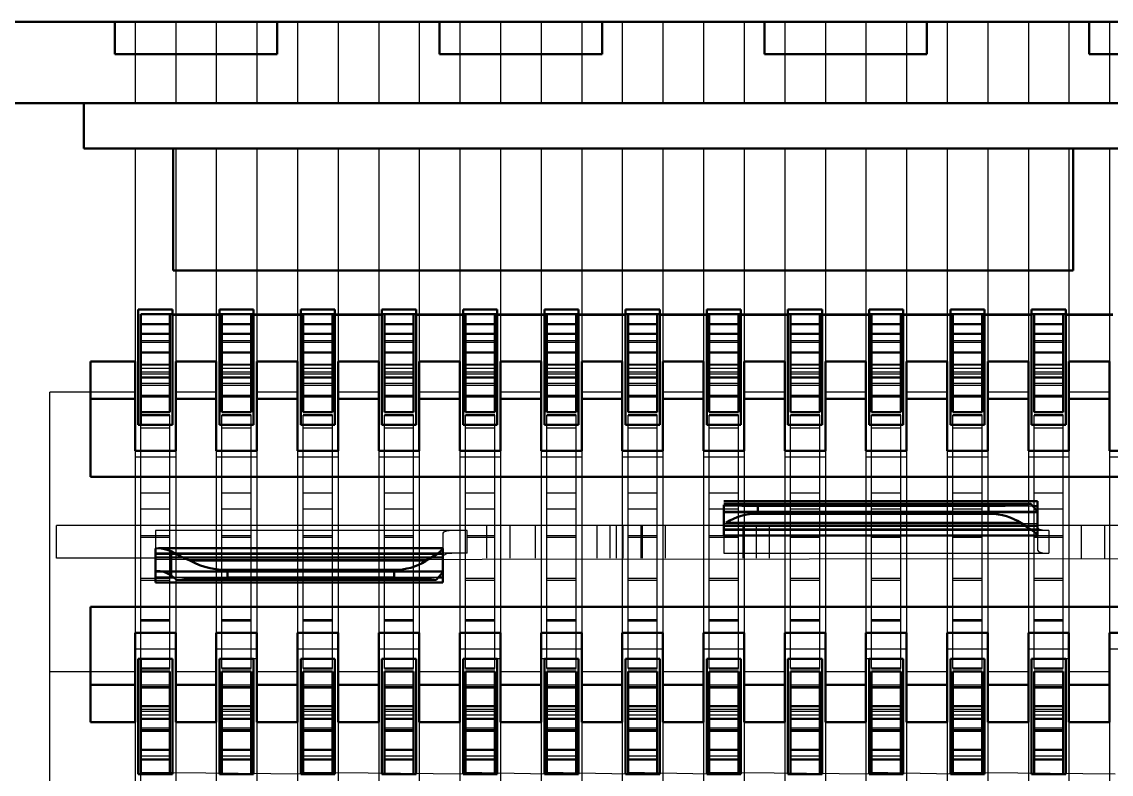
# Model space of a CAD drawing. Header units: inches. Extents: x -1.5 to 1.5, y -0.23 to 0.16.
# Drawn here: x 0.4864 to 0.8217, y -0.0715 to 0.16 of the extents above; entities that cross this region are included whole.
import ezdxf

# ---------------------------------------------------------------- set-up
doc = ezdxf.new("R2010")
doc.units = ezdxf.units.IN
doc.header["$MEASUREMENT"] = 0
doc.linetypes.add('Dashed', pattern=[2, 1, -1])
doc.layers.add('AM_4', color=7, linetype='Continuous', lineweight=50)
doc.layers.add('AM_9', color=6, linetype='Dashed', lineweight=25)

msp = doc.modelspace()

# ---------------------------------------------------------------- linework, layer by layer
at = {"layer": 'AM_4'}
for p, q in [((1.505, 0.16), (-1.505, 0.16)), ((0.515, 0.16), (0.515, 0.15)), ((0.565, 0.15), (0.565, 0.16)), ((0.615, 0.16), (0.615, 0.15)), ((0.665, 0.15), (0.665, 0.16)), ((0.715, 0.16), (0.715, 0.15)), ((0.765, 0.15), (0.765, 0.16)), ((0.815, 0.16), (0.815, 0.15)), ((0.515, 0.15), (0.565, 0.15)), ((0.615, 0.15), (0.665, 0.15)), ((0.715, 0.15), (0.765, 0.15)), ((0.815, 0.15), (0.865, 0.15)), ((1.235, 0.135), (-1.235, 0.135)), ((0.5055, 0.135), (0.5055, 0.121)), ((0.5055, 0.121), (1.1745, 0.121)), ((0.533, 0.121), (0.533, 0.0835)), ((0.81, 0.0835), (0.81, 0.121)), ((0.533, 0.0835), (0.81, 0.0835)), ((0.52225, 0.0715), (0.52225, 0.036)), ((0.53275, 0.0715), (0.52225, 0.0715)), ((0.53275, 0.036), (0.53275, 0.0715)), ((0.54725, 0.0715), (0.54725, 0.036)), ((0.55775, 0.0715), (0.54725, 0.0715)), ((0.55775, 0.036), (0.55775, 0.0715)), ((0.57225, 0.0715), (0.57225, 0.036)), ((0.58275, 0.0715), (0.57225, 0.0715)), ((0.58275, 0.036), (0.58275, 0.0715)), ((0.59725, 0.0715), (0.59725, 0.036)), ((0.60775, 0.0715), (0.59725, 0.0715)), ((0.60775, 0.036), (0.60775, 0.0715)), ((0.62225, 0.0715), (0.62225, 0.036)), ((0.63275, 0.0715), (0.62225, 0.0715)), ((0.63275, 0.036), (0.63275, 0.0715)), ((0.64725, 0.0715), (0.64725, 0.036)), ((0.65775, 0.0715), (0.64725, 0.0715)), ((0.65775, 0.036), (0.65775, 0.0715)), ((0.67225, 0.0715), (0.67225, 0.036)), ((0.68275, 0.0715), (0.67225, 0.0715)), ((0.68275, 0.036), (0.68275, 0.0715)), ((0.69725, 0.0715), (0.69725, 0.036)), ((0.70775, 0.0715), (0.69725, 0.0715)), ((0.70775, 0.036), (0.70775, 0.0715)), ((0.72225, 0.0715), (0.72225, 0.036)), ((0.73275, 0.0715), (0.72225, 0.0715)), ((0.73275, 0.036), (0.73275, 0.0715)), ((0.74725, 0.0715), (0.74725, 0.036)), ((0.75775, 0.0715), (0.74725, 0.0715)), ((0.75775, 0.036), (0.75775, 0.0715)), ((0.77225, 0.0715), (0.77225, 0.036)), ((0.78275, 0.0715), (0.77225, 0.0715)), ((0.78275, 0.036), (0.78275, 0.0715)), ((0.79725, 0.0715), (0.79725, 0.036)), ((0.80775, 0.0715), (0.79725, 0.0715)), ((0.80775, 0.036), (0.80775, 0.0715)), ((0.53275, 0.07), (0.523, 0.07)), ((0.523, 0.036), (0.523, 0.07)), ((0.532, 0.06965), (0.532, 0.03992)), ((0.55775, 0.07), (0.54725, 0.07)), ((0.548, 0.03992), (0.548, 0.06965)), ((0.557, 0.06965), (0.557, 0.03992)), ((0.58275, 0.07), (0.57225, 0.07)), ((0.573, 0.03992), (0.573, 0.06965)), ((0.582, 0.06965), (0.582, 0.03992)), ((0.60775, 0.07), (0.59725, 0.07)), ((0.598, 0.03992), (0.598, 0.06965)), ((0.607, 0.06965), (0.607, 0.03992)), ((0.63275, 0.07), (0.62225, 0.07)), ((0.623, 0.03992), (0.623, 0.06965)), ((0.632, 0.06965), (0.632, 0.03992)), ((0.65775, 0.07), (0.64725, 0.07)), ((0.648, 0.03992), (0.648, 0.06965)), ((0.657, 0.06965), (0.657, 0.03992)), ((0.68275, 0.07), (0.67225, 0.07)), ((0.673, 0.03992), (0.673, 0.06965)), ((0.682, 0.06965), (0.682, 0.03992)), ((0.70775, 0.07), (0.69725, 0.07)), ((0.698, 0.03992), (0.698, 0.06965)), ((0.707, 0.06965), (0.707, 0.03992)), ((0.73275, 0.07), (0.72225, 0.07)), ((0.723, 0.03992), (0.723, 0.06965)), ((0.732, 0.06965), (0.732, 0.03992)), ((0.75775, 0.07), (0.74725, 0.07)), ((0.748, 0.03992), (0.748, 0.06965)), ((0.757, 0.06965), (0.757, 0.03992)), ((0.78275, 0.07), (0.77225, 0.07)), ((0.773, 0.03992), (0.773, 0.06965)), ((0.782, 0.06965), (0.782, 0.03992)), ((0.80775, 0.07), (0.79725, 0.07)), ((0.798, 0.03992), (0.798, 0.06965)), ((0.807, 0.06965), (0.807, 0.03992)), ((0.532, 0.06698), (0.523, 0.06698)), ((0.532, 0.06404), (0.523, 0.06404)), ((0.557, 0.06698), (0.548, 0.06698)), ((0.557, 0.06404), (0.548, 0.06404)), ((0.582, 0.06698), (0.573, 0.06698)), ((0.582, 0.06404), (0.573, 0.06404)), ((0.607, 0.06698), (0.598, 0.06698)), ((0.607, 0.06404), (0.598, 0.06404)), ((0.632, 0.06698), (0.623, 0.06698)), ((0.632, 0.06404), (0.623, 0.06404)), ((0.657, 0.06698), (0.648, 0.06698)), ((0.657, 0.06404), (0.648, 0.06404)), ((0.682, 0.06698), (0.673, 0.06698)), ((0.682, 0.06404), (0.673, 0.06404)), ((0.707, 0.06698), (0.698, 0.06698)), ((0.707, 0.06404), (0.698, 0.06404)), ((0.732, 0.06698), (0.723, 0.06698)), ((0.732, 0.06404), (0.723, 0.06404)), ((0.757, 0.06698), (0.748, 0.06698)), ((0.757, 0.06404), (0.748, 0.06404)), ((0.782, 0.06698), (0.773, 0.06698)), ((0.782, 0.06404), (0.773, 0.06404)), ((0.807, 0.06698), (0.798, 0.06698)), ((0.807, 0.06404), (0.798, 0.06404)), ((0.532, 0.05821), (0.523, 0.05821)), ((0.557, 0.05821), (0.548, 0.05821)), ((0.582, 0.05821), (0.573, 0.05821)), ((0.607, 0.05821), (0.598, 0.05821)), ((0.632, 0.05821), (0.623, 0.05821)), ((0.657, 0.05821), (0.648, 0.05821)), ((0.682, 0.05821), (0.673, 0.05821)), ((0.707, 0.05821), (0.698, 0.05821)), ((0.732, 0.05821), (0.723, 0.05821)), ((0.757, 0.05821), (0.748, 0.05821)), ((0.782, 0.05821), (0.773, 0.05821)), ((0.807, 0.05821), (0.798, 0.05821)), ((0.5075, 0.0555), (0.5075, 0.02)), ((0.52125, 0.0555), (0.5075, 0.0555)), ((0.52125, 0.028), (0.52125, 0.0555)), ((0.53375, 0.0555), (0.53375, 0.028)), ((0.54625, 0.0555), (0.53375, 0.0555)), ((0.54625, 0.028), (0.54625, 0.0555)), ((0.55875, 0.0555), (0.55875, 0.028)), ((0.57125, 0.0555), (0.55875, 0.0555)), ((0.57125, 0.028), (0.57125, 0.0555)), ((0.58375, 0.0555), (0.58375, 0.028)), ((0.59625, 0.0555), (0.58375, 0.0555)), ((0.59625, 0.028), (0.59625, 0.0555)), ((0.60875, 0.0555), (0.60875, 0.028)), ((0.62125, 0.0555), (0.60875, 0.0555)), ((0.62125, 0.028), (0.62125, 0.0555)), ((0.63375, 0.0555), (0.63375, 0.028)), ((0.64625, 0.0555), (0.63375, 0.0555)), ((0.64625, 0.028), (0.64625, 0.0555)), ((0.65875, 0.0555), (0.65875, 0.028)), ((0.67125, 0.0555), (0.65875, 0.0555)), ((0.67125, 0.028), (0.67125, 0.0555)), ((0.68375, 0.0555), (0.68375, 0.028)), ((0.69625, 0.0555), (0.68375, 0.0555)), ((0.69625, 0.028), (0.69625, 0.0555)), ((0.70875, 0.0555), (0.70875, 0.028)), ((0.72125, 0.0555), (0.70875, 0.0555)), ((0.72125, 0.028), (0.72125, 0.0555)), ((0.73375, 0.0555), (0.73375, 0.028)), ((0.74625, 0.0555), (0.73375, 0.0555)), ((0.74625, 0.028), (0.74625, 0.0555)), ((0.75875, 0.0555), (0.75875, 0.028)), ((0.77125, 0.0555), (0.75875, 0.0555)), ((0.77125, 0.028), (0.77125, 0.0555)), ((0.78375, 0.0555), (0.78375, 0.028)), ((0.79625, 0.0555), (0.78375, 0.0555)), ((0.79625, 0.028), (0.79625, 0.0555)), ((0.80875, 0.0555), (0.80875, 0.028)), ((0.82125, 0.0555), (0.80875, 0.0555)), ((0.82125, 0.028), (0.82125, 0.0555)), ((0.532, 0.05055), (0.523, 0.05055)), ((0.557, 0.05055), (0.548, 0.05055)), ((0.582, 0.05055), (0.573, 0.05055)), ((0.607, 0.05055), (0.598, 0.05055)), ((0.632, 0.05055), (0.623, 0.05055)), ((0.657, 0.05055), (0.648, 0.05055)), ((0.682, 0.05055), (0.673, 0.05055)), ((0.707, 0.05055), (0.698, 0.05055)), ((0.732, 0.05055), (0.723, 0.05055)), ((0.757, 0.05055), (0.748, 0.05055)), ((0.782, 0.05055), (0.773, 0.05055)), ((0.807, 0.05055), (0.798, 0.05055)), ((0.52125, 0.044), (0.5075, 0.044)), ((0.523, 0.04473), (0.532, 0.04473)), ((0.54625, 0.044), (0.53375, 0.044)), ((0.548, 0.04473), (0.557, 0.04473)), ((0.57125, 0.044), (0.55875, 0.044)), ((0.573, 0.04473), (0.582, 0.04473)), ((0.59625, 0.044), (0.58375, 0.044)), ((0.598, 0.04473), (0.607, 0.04473)), ((0.62125, 0.044), (0.60875, 0.044)), ((0.623, 0.04473), (0.632, 0.04473)), ((0.64625, 0.044), (0.63375, 0.044)), ((0.648, 0.04473), (0.657, 0.04473)), ((0.67125, 0.044), (0.65875, 0.044)), ((0.673, 0.04473), (0.682, 0.04473)), ((0.69625, 0.044), (0.68375, 0.044)), ((0.698, 0.04473), (0.707, 0.04473)), ((0.72125, 0.044), (0.70875, 0.044)), ((0.723, 0.04473), (0.732, 0.04473)), ((0.74625, 0.044), (0.73375, 0.044)), ((0.748, 0.04473), (0.757, 0.04473)), ((0.77125, 0.044), (0.75875, 0.044)), ((0.773, 0.04473), (0.782, 0.04473)), ((0.79625, 0.044), (0.78375, 0.044)), ((0.798, 0.04473), (0.807, 0.04473)), ((0.82125, 0.044), (0.80875, 0.044)), ((0.532, 0.03992), (0.523, 0.03992)), ((0.532, 0.039), (0.523, 0.039)), ((0.557, 0.03992), (0.548, 0.03992)), ((0.557, 0.039), (0.548, 0.039)), ((0.582, 0.03992), (0.573, 0.03992)), ((0.582, 0.039), (0.573, 0.039)), ((0.607, 0.03992), (0.598, 0.03992)), ((0.607, 0.039), (0.598, 0.039)), ((0.632, 0.03992), (0.623, 0.03992)), ((0.632, 0.039), (0.623, 0.039)), ((0.657, 0.03992), (0.648, 0.03992)), ((0.657, 0.039), (0.648, 0.039)), ((0.682, 0.03992), (0.673, 0.03992)), ((0.682, 0.039), (0.673, 0.039)), ((0.707, 0.03992), (0.698, 0.03992)), ((0.707, 0.039), (0.698, 0.039)), ((0.732, 0.03992), (0.723, 0.03992)), ((0.732, 0.039), (0.723, 0.039)), ((0.757, 0.03992), (0.748, 0.03992)), ((0.757, 0.039), (0.748, 0.039)), ((0.782, 0.03992), (0.773, 0.03992)), ((0.782, 0.039), (0.773, 0.039)), ((0.807, 0.03992), (0.798, 0.03992)), ((0.807, 0.039), (0.798, 0.039)), ((0.52225, 0.036), (0.53275, 0.036)), ((0.54725, 0.036), (0.55775, 0.036)), ((0.57225, 0.036), (0.58275, 0.036)), ((0.59725, 0.036), (0.60775, 0.036)), ((0.62225, 0.036), (0.63275, 0.036)), ((0.64725, 0.036), (0.65775, 0.036)), ((0.67225, 0.036), (0.68275, 0.036)), ((0.69725, 0.036), (0.70775, 0.036)), ((0.72225, 0.036), (0.73275, 0.036)), ((0.74725, 0.036), (0.75775, 0.036)), ((0.77225, 0.036), (0.78275, 0.036)), ((0.79725, 0.036), (0.80775, 0.036)), ((0.53375, 0.028), (0.52125, 0.028)), ((0.55875, 0.028), (0.54625, 0.028)), ((0.58375, 0.028), (0.57125, 0.028)), ((0.60875, 0.028), (0.59625, 0.028)), ((0.63375, 0.028), (0.62125, 0.028)), ((0.65875, 0.028), (0.64625, 0.028)), ((0.68375, 0.028), (0.67125, 0.028)), ((0.70875, 0.028), (0.69625, 0.028)), ((0.73375, 0.028), (0.72125, 0.028)), ((0.75875, 0.028), (0.74625, 0.028)), ((0.78375, 0.028), (0.77125, 0.028)), ((0.80875, 0.028), (0.79625, 0.028)), ((0.83375, 0.028), (0.82125, 0.028)), ((0.5075, 0.02), (1.1725, 0.02)), ((0.79902, 0.01252), (0.7025, 0.01252)), ((0.79702, 0.01169), (0.7025, 0.01169)), ((0.7025, 0.01141), (0.7025, 0.00199)), ((0.71299, 0.00865), (0.71299, 0.01103)), ((0.78402, 0.01103), (0.71299, 0.01103)), ((0.78402, 0.00865), (0.78402, 0.01103)), ((0.79902, 0.01098), (0.79764, 0.01098)), ((0.79902, 0.01252), (0.79902, 0.00207)), ((0.71299, 0.00865), (0.78402, 0.00865)), ((0.79393, 0.00579), (0.70308, 0.00579)), ((0.7025, 0.00199), (0.79902, 0.00199)), ((0.52851, -0.00199), (0.5275, -0.00206)), ((0.5275, -0.00206), (0.5275, -0.01252)), ((0.61598, -0.00199), (0.52851, -0.00199)), ((0.53231, -0.01033), (0.53231, -0.00293)), ((0.61598, -0.00207), (0.61598, -0.01252)), ((0.61089, -0.00579), (0.53811, -0.00579)), ((0.54975, -0.01103), (0.54975, -0.00865)), ((0.60098, -0.00865), (0.54975, -0.00865)), ((0.60098, -0.01103), (0.60098, -0.00865)), ((0.53318, -0.01098), (0.5275, -0.01098)), ((0.61598, -0.01252), (0.5275, -0.01252)), ((0.53231, -0.01033), (0.53412, -0.01169)), ((0.61399, -0.01169), (0.53412, -0.01169)), ((0.54975, -0.01103), (0.60098, -0.01103)), ((0.61598, -0.01098), (0.61463, -0.01098)), ((1.1725, -0.02), (0.5075, -0.02)), ((0.5075, -0.02), (0.5075, -0.0555)), ((0.52125, -0.028), (0.53375, -0.028)), ((0.52125, -0.0555), (0.52125, -0.028)), ((0.53375, -0.028), (0.53375, -0.0555)), ((0.54625, -0.028), (0.55875, -0.028)), ((0.54625, -0.0555), (0.54625, -0.028)), ((0.55875, -0.028), (0.55875, -0.0555)), ((0.57125, -0.0555), (0.57125, -0.028)), ((0.57125, -0.028), (0.58375, -0.028)), ((0.58375, -0.028), (0.58375, -0.0555)), ((0.59625, -0.0555), (0.59625, -0.028)), ((0.59625, -0.028), (0.60875, -0.028)), ((0.60875, -0.028), (0.60875, -0.0555)), ((0.62125, -0.0555), (0.62125, -0.028)), ((0.62125, -0.028), (0.63375, -0.028)), ((0.63375, -0.028), (0.63375, -0.0555)), ((0.64625, -0.0555), (0.64625, -0.028)), ((0.64625, -0.028), (0.65875, -0.028)), ((0.65875, -0.028), (0.65875, -0.0555)), ((0.67125, -0.0555), (0.67125, -0.028)), ((0.67125, -0.028), (0.68375, -0.028)), ((0.68375, -0.028), (0.68375, -0.0555)), ((0.69625, -0.0555), (0.69625, -0.028)), ((0.69625, -0.028), (0.70875, -0.028)), ((0.70875, -0.028), (0.70875, -0.0555)), ((0.72125, -0.0555), (0.72125, -0.028)), ((0.72125, -0.028), (0.73375, -0.028)), ((0.73375, -0.028), (0.73375, -0.0555)), ((0.74625, -0.0555), (0.74625, -0.028)), ((0.74625, -0.028), (0.75875, -0.028)), ((0.75875, -0.028), (0.75875, -0.0555)), ((0.77125, -0.0555), (0.77125, -0.028)), ((0.77125, -0.028), (0.78375, -0.028)), ((0.78375, -0.028), (0.78375, -0.0555)), ((0.79625, -0.0555), (0.79625, -0.028)), ((0.79625, -0.028), (0.80875, -0.028)), ((0.80875, -0.028), (0.80875, -0.0555)), ((0.82125, -0.0555), (0.82125, -0.028)), ((0.82125, -0.028), (0.83375, -0.028)), ((0.52225, -0.036), (0.52225, -0.0715)), ((0.53275, -0.036), (0.52225, -0.036)), ((0.523, -0.0715), (0.523, -0.036)), ((0.53275, -0.0715), (0.53275, -0.036)), ((0.54725, -0.036), (0.54725, -0.0715)), ((0.55775, -0.036), (0.54725, -0.036)), ((0.55775, -0.0715), (0.55775, -0.036)), ((0.57225, -0.036), (0.57225, -0.0715)), ((0.58275, -0.036), (0.57225, -0.036)), ((0.58275, -0.0715), (0.58275, -0.036)), ((0.59725, -0.036), (0.59725, -0.0715)), ((0.60775, -0.036), (0.59725, -0.036)), ((0.60775, -0.0715), (0.60775, -0.036)), ((0.62225, -0.036), (0.62225, -0.0715)), ((0.63275, -0.036), (0.62225, -0.036)), ((0.63275, -0.0715), (0.63275, -0.036)), ((0.64725, -0.036), (0.64725, -0.0715)), ((0.65775, -0.036), (0.64725, -0.036)), ((0.65775, -0.0715), (0.65775, -0.036)), ((0.67225, -0.036), (0.67225, -0.0715)), ((0.68275, -0.036), (0.67225, -0.036)), ((0.68275, -0.0715), (0.68275, -0.036)), ((0.69725, -0.036), (0.69725, -0.0715)), ((0.70775, -0.036), (0.69725, -0.036)), ((0.70775, -0.0715), (0.70775, -0.036)), ((0.72225, -0.036), (0.72225, -0.0715)), ((0.73275, -0.036), (0.72225, -0.036)), ((0.73275, -0.0715), (0.73275, -0.036)), ((0.74725, -0.036), (0.74725, -0.0715)), ((0.75775, -0.036), (0.74725, -0.036)), ((0.75775, -0.0715), (0.75775, -0.036)), ((0.77225, -0.036), (0.77225, -0.0715)), ((0.78275, -0.036), (0.77225, -0.036)), ((0.78275, -0.0715), (0.78275, -0.036)), ((0.79725, -0.036), (0.79725, -0.0715)), ((0.80775, -0.036), (0.79725, -0.036)), ((0.80775, -0.0715), (0.80775, -0.036)), ((0.532, -0.039), (0.523, -0.039)), ((0.532, -0.03992), (0.523, -0.03992)), ((0.532, -0.03992), (0.532, -0.0715)), ((0.557, -0.039), (0.548, -0.039)), ((0.548, -0.0715), (0.548, -0.03992)), ((0.557, -0.03992), (0.548, -0.03992)), ((0.557, -0.03992), (0.557, -0.0715)), ((0.582, -0.039), (0.573, -0.039)), ((0.573, -0.0715), (0.573, -0.03992)), ((0.582, -0.03992), (0.573, -0.03992)), ((0.582, -0.03992), (0.582, -0.0715)), ((0.607, -0.039), (0.598, -0.039)), ((0.598, -0.0715), (0.598, -0.03992)), ((0.607, -0.03992), (0.598, -0.03992)), ((0.607, -0.03992), (0.607, -0.0715)), ((0.632, -0.039), (0.623, -0.039)), ((0.623, -0.0715), (0.623, -0.03992)), ((0.632, -0.03992), (0.623, -0.03992)), ((0.632, -0.03992), (0.632, -0.0715)), ((0.657, -0.039), (0.648, -0.039)), ((0.648, -0.0715), (0.648, -0.03992)), ((0.657, -0.03992), (0.648, -0.03992)), ((0.657, -0.03992), (0.657, -0.0715)), ((0.682, -0.039), (0.673, -0.039)), ((0.673, -0.0715), (0.673, -0.03992)), ((0.682, -0.03992), (0.673, -0.03992)), ((0.682, -0.03992), (0.682, -0.0715)), ((0.707, -0.039), (0.698, -0.039)), ((0.698, -0.0715), (0.698, -0.03992)), ((0.707, -0.03992), (0.698, -0.03992)), ((0.707, -0.03992), (0.707, -0.0715)), ((0.732, -0.039), (0.723, -0.039)), ((0.723, -0.0715), (0.723, -0.03992)), ((0.732, -0.03992), (0.723, -0.03992)), ((0.732, -0.03992), (0.732, -0.0715)), ((0.757, -0.039), (0.748, -0.039)), ((0.748, -0.0715), (0.748, -0.03992)), ((0.757, -0.03992), (0.748, -0.03992)), ((0.757, -0.03992), (0.757, -0.0715)), ((0.782, -0.039), (0.773, -0.039)), ((0.773, -0.0715), (0.773, -0.03992)), ((0.782, -0.03992), (0.773, -0.03992)), ((0.782, -0.03992), (0.782, -0.0715)), ((0.807, -0.039), (0.798, -0.039)), ((0.798, -0.0715), (0.798, -0.03992)), ((0.807, -0.03992), (0.798, -0.03992)), ((0.807, -0.03992), (0.807, -0.0715)), ((0.52125, -0.044), (0.5075, -0.044)), ((0.532, -0.04473), (0.523, -0.04473)), ((0.54625, -0.044), (0.53375, -0.044)), ((0.557, -0.04473), (0.548, -0.04473)), ((0.57125, -0.044), (0.55875, -0.044)), ((0.582, -0.04473), (0.573, -0.04473)), ((0.59625, -0.044), (0.58375, -0.044)), ((0.607, -0.04473), (0.598, -0.04473)), ((0.62125, -0.044), (0.60875, -0.044)), ((0.632, -0.04473), (0.623, -0.04473)), ((0.64625, -0.044), (0.63375, -0.044)), ((0.657, -0.04473), (0.648, -0.04473)), ((0.67125, -0.044), (0.65875, -0.044)), ((0.682, -0.04473), (0.673, -0.04473)), ((0.69625, -0.044), (0.68375, -0.044)), ((0.707, -0.04473), (0.698, -0.04473)), ((0.72125, -0.044), (0.70875, -0.044)), ((0.732, -0.04473), (0.723, -0.04473)), ((0.74625, -0.044), (0.73375, -0.044)), ((0.757, -0.04473), (0.748, -0.04473)), ((0.77125, -0.044), (0.75875, -0.044)), ((0.782, -0.04473), (0.773, -0.04473)), ((0.79625, -0.044), (0.78375, -0.044)), ((0.807, -0.04473), (0.798, -0.04473)), ((0.82125, -0.044), (0.80875, -0.044)), ((0.532, -0.05055), (0.523, -0.05055)), ((0.557, -0.05055), (0.548, -0.05055)), ((0.582, -0.05055), (0.573, -0.05055)), ((0.607, -0.05055), (0.598, -0.05055)), ((0.632, -0.05055), (0.623, -0.05055)), ((0.657, -0.05055), (0.648, -0.05055)), ((0.682, -0.05055), (0.673, -0.05055)), ((0.707, -0.05055), (0.698, -0.05055)), ((0.732, -0.05055), (0.723, -0.05055)), ((0.757, -0.05055), (0.748, -0.05055)), ((0.782, -0.05055), (0.773, -0.05055)), ((0.807, -0.05055), (0.798, -0.05055)), ((0.52125, -0.0555), (0.5075, -0.0555)), ((0.54625, -0.0555), (0.53375, -0.0555)), ((0.57125, -0.0555), (0.55875, -0.0555)), ((0.59625, -0.0555), (0.58375, -0.0555)), ((0.62125, -0.0555), (0.60875, -0.0555)), ((0.64625, -0.0555), (0.63375, -0.0555)), ((0.67125, -0.0555), (0.65875, -0.0555)), ((0.69625, -0.0555), (0.68375, -0.0555)), ((0.72125, -0.0555), (0.70875, -0.0555)), ((0.74625, -0.0555), (0.73375, -0.0555)), ((0.77125, -0.0555), (0.75875, -0.0555)), ((0.79625, -0.0555), (0.78375, -0.0555)), ((0.82125, -0.0555), (0.80875, -0.0555)), ((0.532, -0.05821), (0.523, -0.05821)), ((0.557, -0.05821), (0.548, -0.05821)), ((0.582, -0.05821), (0.573, -0.05821)), ((0.607, -0.05821), (0.598, -0.05821)), ((0.632, -0.05821), (0.623, -0.05821)), ((0.657, -0.05821), (0.648, -0.05821)), ((0.682, -0.05821), (0.673, -0.05821)), ((0.707, -0.05821), (0.698, -0.05821)), ((0.732, -0.05821), (0.723, -0.05821)), ((0.757, -0.05821), (0.748, -0.05821)), ((0.782, -0.05821), (0.773, -0.05821)), ((0.807, -0.05821), (0.798, -0.05821)), ((0.532, -0.06404), (0.523, -0.06404)), ((0.523, -0.06698), (0.532, -0.06698)), ((0.557, -0.06404), (0.548, -0.06404)), ((0.548, -0.06698), (0.557, -0.06698)), ((0.582, -0.06404), (0.573, -0.06404)), ((0.573, -0.06698), (0.582, -0.06698)), ((0.607, -0.06404), (0.598, -0.06404)), ((0.598, -0.06698), (0.607, -0.06698)), ((0.632, -0.06404), (0.623, -0.06404)), ((0.623, -0.06698), (0.632, -0.06698)), ((0.657, -0.06404), (0.648, -0.06404)), ((0.648, -0.06698), (0.657, -0.06698)), ((0.682, -0.06404), (0.673, -0.06404)), ((0.673, -0.06698), (0.682, -0.06698)), ((0.707, -0.06404), (0.698, -0.06404)), ((0.698, -0.06698), (0.707, -0.06698)), ((0.732, -0.06404), (0.723, -0.06404)), ((0.723, -0.06698), (0.732, -0.06698)), ((0.757, -0.06404), (0.748, -0.06404)), ((0.748, -0.06698), (0.757, -0.06698)), ((0.782, -0.06404), (0.773, -0.06404)), ((0.773, -0.06698), (0.782, -0.06698)), ((0.807, -0.06404), (0.798, -0.06404)), ((0.798, -0.06698), (0.807, -0.06698)), ((0.52225, -0.0715), (0.53275, -0.0715)), ((0.54725, -0.0715), (0.55775, -0.0715)), ((0.57225, -0.0715), (0.58275, -0.0715)), ((0.59725, -0.0715), (0.60775, -0.0715)), ((0.62225, -0.0715), (0.63275, -0.0715)), ((0.64725, -0.0715), (0.65775, -0.0715)), ((0.67225, -0.0715), (0.68275, -0.0715)), ((0.69725, -0.0715), (0.70775, -0.0715)), ((0.72225, -0.0715), (0.73275, -0.0715)), ((0.74725, -0.0715), (0.75775, -0.0715)), ((0.77225, -0.0715), (0.78275, -0.0715)), ((0.79725, -0.0715), (0.80775, -0.0715))]:
    msp.add_line(p, q, dxfattribs=at)
for points in [[(0.7025, 0.01141), (0.70347, 0.01133), (0.70452, 0.01126), (0.70563, 0.0112), (0.7068, 0.01115), (0.70801, 0.01111), (0.70927, 0.01107), (0.71055, 0.01105), (0.71185, 0.01104), (0.71299, 0.01103)], [(0.78402, 0.01103), (0.78532, 0.01104), (0.78662, 0.01105), (0.7879, 0.01108), (0.78915, 0.01111), (0.79036, 0.01116), (0.79152, 0.01121), (0.79262, 0.01127), (0.79366, 0.01134), (0.79462, 0.01142), (0.79551, 0.0115), (0.7963, 0.01159), (0.79701, 0.01169), (0.79702, 0.01169)], [(0.79902, 0.00912), (0.79886, 0.00949), (0.79839, 0.01013), (0.79702, 0.01169)], [(0.71299, 0.00865), (0.71168, 0.00861), (0.71039, 0.00847), (0.70911, 0.00826), (0.70786, 0.00796), (0.70665, 0.00757), (0.70549, 0.00711), (0.70439, 0.00657), (0.70335, 0.00596), (0.70308, 0.00579)], [(0.79393, 0.00579), (0.79291, 0.00642), (0.79182, 0.00697), (0.79067, 0.00746), (0.78948, 0.00786), (0.78824, 0.00818), (0.78697, 0.00842), (0.78568, 0.00858), (0.78437, 0.00865), (0.78402, 0.00865)], [(0.79902, 0.00207), (0.79884, 0.00236), (0.7983, 0.00287), (0.79746, 0.00353), (0.79631, 0.00434), (0.79393, 0.00579)], [(0.53231, -0.00293), (0.53112, -0.00243), (0.52991, -0.00212), (0.52869, -0.00199), (0.52851, -0.00199)], [(0.53231, -0.00293), (0.53422, -0.0039), (0.53661, -0.00509), (0.53811, -0.00579)], [(0.61089, -0.00579), (0.61265, -0.00475), (0.61412, -0.00376), (0.61518, -0.00295), (0.61583, -0.00234), (0.61598, -0.00207)], [(0.53811, -0.00579), (0.53957, -0.00652), (0.54111, -0.00715), (0.54271, -0.00767), (0.54437, -0.00808), (0.54607, -0.00839), (0.5478, -0.00858), (0.54954, -0.00865), (0.54975, -0.00865)], [(0.60098, -0.00865), (0.60229, -0.00861), (0.60359, -0.00847), (0.60487, -0.00826), (0.60611, -0.00796), (0.60732, -0.00757), (0.60848, -0.00711), (0.60959, -0.00657), (0.61063, -0.00596), (0.61089, -0.00579)], [(0.52851, -0.00901), (0.52763, -0.00908), (0.5275, -0.0091)], [(0.53231, -0.01033), (0.53148, -0.00981), (0.53063, -0.00941), (0.52976, -0.00915), (0.52888, -0.00902), (0.52851, -0.00901)], [(0.61399, -0.01169), (0.61486, -0.01072), (0.61553, -0.00992), (0.61586, -0.00943), (0.61598, -0.00912)], [(0.54975, -0.01103), (0.54801, -0.01104), (0.54628, -0.01106), (0.54457, -0.01109), (0.54291, -0.01114), (0.5413, -0.0112), (0.53975, -0.01127), (0.53828, -0.01135), (0.5369, -0.01144), (0.53561, -0.01155), (0.53443, -0.01166), (0.53412, -0.01169)], [(0.61399, -0.01169), (0.61328, -0.0116), (0.61249, -0.0115), (0.61161, -0.01142), (0.61064, -0.01134), (0.60961, -0.01127), (0.6085, -0.01121), (0.60734, -0.01116), (0.60614, -0.01111), (0.60489, -0.01108), (0.60361, -0.01105), (0.60231, -0.01104), (0.60101, -0.01103), (0.60098, -0.01103)]]:
    msp.add_lwpolyline(points, dxfattribs=at)
at = {"layer": 'AM_9'}
for p, q in [((0.52125, 0.16), (0.52125, 0.135)), ((0.53375, 0.16), (0.53375, 0.135)), ((0.54625, 0.16), (0.54625, 0.135)), ((0.55875, 0.16), (0.55875, 0.135)), ((0.57125, 0.16), (0.57125, 0.135)), ((0.58375, 0.16), (0.58375, 0.135)), ((0.59625, 0.16), (0.59625, 0.135)), ((0.60875, 0.16), (0.60875, 0.135)), ((0.62125, 0.16), (0.62125, 0.135)), ((0.63375, 0.16), (0.63375, 0.135)), ((0.64625, 0.16), (0.64625, 0.135)), ((0.65875, 0.16), (0.65875, 0.135)), ((0.67125, 0.16), (0.67125, 0.135)), ((0.68375, 0.16), (0.68375, 0.135)), ((0.69625, 0.16), (0.69625, 0.135)), ((0.70875, 0.16), (0.70875, 0.135)), ((0.72125, 0.16), (0.72125, 0.135)), ((0.73375, 0.16), (0.73375, 0.135)), ((0.74625, 0.16), (0.74625, 0.135)), ((0.75875, 0.16), (0.75875, 0.135)), ((0.77125, 0.16), (0.77125, 0.135)), ((0.78375, 0.16), (0.78375, 0.135)), ((0.79625, 0.16), (0.79625, 0.135)), ((0.80875, 0.16), (0.80875, 0.135)), ((0.82125, 0.16), (0.82125, 0.135)), ((0.52125, 0.121), (0.52125, 0.0555)), ((0.53375, 0.121), (0.53375, 0.0555)), ((0.54625, 0.121), (0.54625, 0.0555)), ((0.55875, 0.121), (0.55875, 0.0555)), ((0.57125, 0.121), (0.57125, 0.0555)), ((0.58375, 0.121), (0.58375, 0.0555)), ((0.59625, 0.121), (0.59625, 0.0555)), ((0.60875, 0.121), (0.60875, 0.0555)), ((0.62125, 0.121), (0.62125, 0.0555)), ((0.63375, 0.121), (0.63375, 0.0555)), ((0.64625, 0.121), (0.64625, 0.0555)), ((0.65875, 0.121), (0.65875, 0.0555)), ((0.67125, 0.121), (0.67125, 0.0555)), ((0.68375, 0.121), (0.68375, 0.0555)), ((0.69625, 0.121), (0.69625, 0.0555)), ((0.70875, 0.121), (0.70875, 0.0555)), ((0.72125, 0.121), (0.72125, 0.0555)), ((0.73375, 0.121), (0.73375, 0.0555)), ((0.74625, 0.121), (0.74625, 0.0555)), ((0.75875, 0.121), (0.75875, 0.0555)), ((0.77125, 0.121), (0.77125, 0.0555)), ((0.78375, 0.121), (0.78375, 0.0555)), ((0.79625, 0.121), (0.79625, 0.0555)), ((0.80875, 0.121), (0.80875, 0.0555)), ((0.82125, 0.121), (0.82125, 0.0555)), ((0.54725, 0.07), (0.53275, 0.07)), ((0.54725, 0.06965), (0.53275, 0.06965)), ((0.57225, 0.07), (0.55775, 0.07)), ((0.57225, 0.06965), (0.55775, 0.06965)), ((0.59725, 0.07), (0.58275, 0.07)), ((0.59725, 0.06965), (0.58275, 0.06965)), ((0.62225, 0.07), (0.60775, 0.07)), ((0.62225, 0.06965), (0.60775, 0.06965)), ((0.64725, 0.07), (0.63275, 0.07)), ((0.64725, 0.06965), (0.63275, 0.06965)), ((0.67225, 0.07), (0.65775, 0.07)), ((0.67225, 0.06965), (0.65775, 0.06965)), ((0.69725, 0.07), (0.68275, 0.07)), ((0.69725, 0.06965), (0.68275, 0.06965)), ((0.72225, 0.07), (0.70775, 0.07)), ((0.72225, 0.06965), (0.70775, 0.06965)), ((0.74725, 0.07), (0.73275, 0.07)), ((0.74725, 0.06965), (0.73275, 0.06965)), ((0.77225, 0.07), (0.75775, 0.07)), ((0.77225, 0.06965), (0.75775, 0.06965)), ((0.79725, 0.07), (0.78275, 0.07)), ((0.79725, 0.06965), (0.78275, 0.06965)), ((0.82225, 0.07), (0.80775, 0.07)), ((0.82225, 0.06965), (0.80775, 0.06965)), ((0.532, 0.06684), (0.523, 0.06684)), ((0.557, 0.06684), (0.548, 0.06684)), ((0.582, 0.06684), (0.573, 0.06684)), ((0.607, 0.06684), (0.598, 0.06684)), ((0.632, 0.06684), (0.623, 0.06684)), ((0.657, 0.06684), (0.648, 0.06684)), ((0.682, 0.06684), (0.673, 0.06684)), ((0.707, 0.06684), (0.698, 0.06684)), ((0.732, 0.06684), (0.723, 0.06684)), ((0.757, 0.06684), (0.748, 0.06684)), ((0.782, 0.06684), (0.773, 0.06684)), ((0.807, 0.06684), (0.798, 0.06684)), ((0.532, 0.06188), (0.523, 0.06188)), ((0.532, 0.06134), (0.523, 0.06134)), ((0.557, 0.06188), (0.548, 0.06188)), ((0.557, 0.06134), (0.548, 0.06134)), ((0.582, 0.06188), (0.573, 0.06188)), ((0.582, 0.06134), (0.573, 0.06134)), ((0.607, 0.06188), (0.598, 0.06188)), ((0.607, 0.06134), (0.598, 0.06134)), ((0.632, 0.06188), (0.623, 0.06188)), ((0.632, 0.06134), (0.623, 0.06134)), ((0.657, 0.06188), (0.648, 0.06188)), ((0.657, 0.06134), (0.648, 0.06134)), ((0.682, 0.06188), (0.673, 0.06188)), ((0.682, 0.06134), (0.673, 0.06134)), ((0.707, 0.06188), (0.698, 0.06188)), ((0.707, 0.06134), (0.698, 0.06134)), ((0.732, 0.06188), (0.723, 0.06188)), ((0.732, 0.06134), (0.723, 0.06134)), ((0.757, 0.06188), (0.748, 0.06188)), ((0.757, 0.06134), (0.748, 0.06134)), ((0.782, 0.06188), (0.773, 0.06188)), ((0.782, 0.06134), (0.773, 0.06134)), ((0.807, 0.06188), (0.798, 0.06188)), ((0.807, 0.06134), (0.798, 0.06134)), ((0.532, 0.05453), (0.523, 0.05453)), ((0.532, 0.05437), (0.523, 0.05437)), ((0.557, 0.05453), (0.548, 0.05453)), ((0.557, 0.05437), (0.548, 0.05437)), ((0.582, 0.05453), (0.573, 0.05453)), ((0.582, 0.05437), (0.573, 0.05437)), ((0.607, 0.05453), (0.598, 0.05453)), ((0.607, 0.05437), (0.598, 0.05437)), ((0.632, 0.05453), (0.623, 0.05453)), ((0.632, 0.05437), (0.623, 0.05437)), ((0.657, 0.05453), (0.648, 0.05453)), ((0.657, 0.05437), (0.648, 0.05437)), ((0.682, 0.05453), (0.673, 0.05453)), ((0.682, 0.05437), (0.673, 0.05437)), ((0.707, 0.05453), (0.698, 0.05453)), ((0.707, 0.05437), (0.698, 0.05437)), ((0.732, 0.05453), (0.723, 0.05453)), ((0.732, 0.05437), (0.723, 0.05437)), ((0.757, 0.05453), (0.748, 0.05453)), ((0.757, 0.05437), (0.748, 0.05437)), ((0.782, 0.05453), (0.773, 0.05453)), ((0.782, 0.05437), (0.773, 0.05437)), ((0.807, 0.05453), (0.798, 0.05453)), ((0.807, 0.05437), (0.798, 0.05437)), ((0.532, 0.05334), (0.523, 0.05334)), ((0.532, 0.05217), (0.523, 0.05217)), ((0.532, 0.05156), (0.523, 0.05156)), ((0.557, 0.05334), (0.548, 0.05334)), ((0.557, 0.05217), (0.548, 0.05217)), ((0.557, 0.05156), (0.548, 0.05156)), ((0.582, 0.05334), (0.573, 0.05334)), ((0.582, 0.05217), (0.573, 0.05217)), ((0.582, 0.05156), (0.573, 0.05156)), ((0.607, 0.05334), (0.598, 0.05334)), ((0.607, 0.05217), (0.598, 0.05217)), ((0.607, 0.05156), (0.598, 0.05156)), ((0.632, 0.05334), (0.623, 0.05334)), ((0.632, 0.05217), (0.623, 0.05217)), ((0.632, 0.05156), (0.623, 0.05156)), ((0.657, 0.05334), (0.648, 0.05334)), ((0.657, 0.05217), (0.648, 0.05217)), ((0.657, 0.05156), (0.648, 0.05156)), ((0.682, 0.05334), (0.673, 0.05334)), ((0.682, 0.05217), (0.673, 0.05217)), ((0.682, 0.05156), (0.673, 0.05156)), ((0.707, 0.05334), (0.698, 0.05334)), ((0.707, 0.05217), (0.698, 0.05217)), ((0.707, 0.05156), (0.698, 0.05156)), ((0.732, 0.05334), (0.723, 0.05334)), ((0.732, 0.05217), (0.723, 0.05217)), ((0.732, 0.05156), (0.723, 0.05156)), ((0.757, 0.05334), (0.748, 0.05334)), ((0.757, 0.05217), (0.748, 0.05217)), ((0.757, 0.05156), (0.748, 0.05156)), ((0.782, 0.05334), (0.773, 0.05334)), ((0.782, 0.05217), (0.773, 0.05217)), ((0.782, 0.05156), (0.773, 0.05156)), ((0.807, 0.05334), (0.798, 0.05334)), ((0.807, 0.05217), (0.798, 0.05217)), ((0.807, 0.05156), (0.798, 0.05156)), ((0.532, 0.04866), (0.523, 0.04866)), ((0.532, 0.04811), (0.523, 0.04811)), ((0.557, 0.04866), (0.548, 0.04866)), ((0.557, 0.04811), (0.548, 0.04811)), ((0.582, 0.04866), (0.573, 0.04866)), ((0.582, 0.04811), (0.573, 0.04811)), ((0.607, 0.04866), (0.598, 0.04866)), ((0.607, 0.04811), (0.598, 0.04811)), ((0.632, 0.04866), (0.623, 0.04866)), ((0.632, 0.04811), (0.623, 0.04811)), ((0.657, 0.04866), (0.648, 0.04866)), ((0.657, 0.04811), (0.648, 0.04811)), ((0.682, 0.04866), (0.673, 0.04866)), ((0.682, 0.04811), (0.673, 0.04811)), ((0.707, 0.04866), (0.698, 0.04866)), ((0.707, 0.04811), (0.698, 0.04811)), ((0.732, 0.04866), (0.723, 0.04866)), ((0.732, 0.04811), (0.723, 0.04811)), ((0.757, 0.04866), (0.748, 0.04866)), ((0.757, 0.04811), (0.748, 0.04811)), ((0.782, 0.04866), (0.773, 0.04866)), ((0.782, 0.04811), (0.773, 0.04811)), ((0.807, 0.04866), (0.798, 0.04866)), ((0.807, 0.04811), (0.798, 0.04811)), ((0.495, -0.16), (0.495, 0.046)), ((0.52125, 0.046), (0.495, 0.046)), ((0.532, 0.04503), (0.523, 0.04503)), ((0.54625, 0.046), (0.53375, 0.046)), ((0.557, 0.04503), (0.548, 0.04503)), ((0.57125, 0.046), (0.55875, 0.046)), ((0.582, 0.04503), (0.573, 0.04503)), ((0.59625, 0.046), (0.58375, 0.046)), ((0.607, 0.04503), (0.598, 0.04503)), ((0.62125, 0.046), (0.60875, 0.046)), ((0.632, 0.04503), (0.623, 0.04503)), ((0.64625, 0.046), (0.63375, 0.046)), ((0.657, 0.04503), (0.648, 0.04503)), ((0.67125, 0.046), (0.65875, 0.046)), ((0.682, 0.04503), (0.673, 0.04503)), ((0.69625, 0.046), (0.68375, 0.046)), ((0.707, 0.04503), (0.698, 0.04503)), ((0.72125, 0.046), (0.70875, 0.046)), ((0.732, 0.04503), (0.723, 0.04503)), ((0.74625, 0.046), (0.73375, 0.046)), ((0.757, 0.04503), (0.748, 0.04503)), ((0.77125, 0.046), (0.75875, 0.046)), ((0.782, 0.04503), (0.773, 0.04503)), ((0.79625, 0.046), (0.78375, 0.046)), ((0.807, 0.04503), (0.798, 0.04503)), ((0.82125, 0.046), (0.80875, 0.046)), ((0.532, -0.039), (0.532, 0.039)), ((0.548, -0.039), (0.548, 0.039)), ((0.557, -0.039), (0.557, 0.039)), ((0.573, -0.039), (0.573, 0.039)), ((0.582, -0.039), (0.582, 0.039)), ((0.598, -0.039), (0.598, 0.039)), ((0.607, -0.039), (0.607, 0.039)), ((0.623, -0.039), (0.623, 0.039)), ((0.632, -0.039), (0.632, 0.039)), ((0.648, -0.039), (0.648, 0.039)), ((0.657, -0.039), (0.657, 0.039)), ((0.673, -0.039), (0.673, 0.039)), ((0.682, -0.039), (0.682, 0.039)), ((0.698, -0.039), (0.698, 0.039)), ((0.707, -0.039), (0.707, 0.039)), ((0.723, -0.039), (0.723, 0.039)), ((0.732, -0.039), (0.732, 0.039)), ((0.748, -0.039), (0.748, 0.039)), ((0.757, -0.039), (0.757, 0.039)), ((0.773, -0.039), (0.773, 0.039)), ((0.782, -0.039), (0.782, 0.039)), ((0.798, -0.039), (0.798, 0.039)), ((0.807, -0.039), (0.807, 0.039)), ((0.523, -0.036), (0.523, 0.036)), ((0.532, 0.035), (0.523, 0.035)), ((0.557, 0.035), (0.548, 0.035)), ((0.582, 0.035), (0.573, 0.035)), ((0.607, 0.035), (0.598, 0.035)), ((0.632, 0.035), (0.623, 0.035)), ((0.657, 0.035), (0.648, 0.035)), ((0.682, 0.035), (0.673, 0.035)), ((0.707, 0.035), (0.698, 0.035)), ((0.732, 0.035), (0.723, 0.035)), ((0.757, 0.035), (0.748, 0.035)), ((0.782, 0.035), (0.773, 0.035)), ((0.807, 0.035), (0.798, 0.035)), ((0.52125, 0.028), (0.52125, -0.028)), ((0.53375, 0.028), (0.53375, -0.028)), ((0.54625, 0.028), (0.54625, -0.028)), ((0.55875, 0.028), (0.55875, -0.028)), ((0.57125, 0.028), (0.57125, -0.028)), ((0.58375, 0.028), (0.58375, -0.028)), ((0.59625, 0.028), (0.59625, -0.028)), ((0.60875, 0.028), (0.60875, -0.028)), ((0.62125, 0.028), (0.62125, -0.028)), ((0.63375, 0.028), (0.63375, -0.028)), ((0.64625, 0.028), (0.64625, -0.028)), ((0.65875, 0.028), (0.65875, -0.028)), ((0.67125, 0.028), (0.67125, -0.028)), ((0.68375, 0.028), (0.68375, -0.028)), ((0.69625, 0.028), (0.69625, -0.028)), ((0.70875, 0.028), (0.70875, -0.028)), ((0.72125, 0.028), (0.72125, -0.028)), ((0.73375, 0.028), (0.73375, -0.028)), ((0.74625, 0.028), (0.74625, -0.028)), ((0.75875, 0.028), (0.75875, -0.028)), ((0.77125, 0.028), (0.77125, -0.028)), ((0.78375, 0.028), (0.78375, -0.028)), ((0.79625, 0.028), (0.79625, -0.028)), ((0.80875, 0.028), (0.80875, -0.028)), ((0.82125, 0.028), (0.82125, -0.028)), ((0.53375, 0.026), (0.52125, 0.026)), ((0.55875, 0.026), (0.54625, 0.026)), ((0.58375, 0.026), (0.57125, 0.026)), ((0.60875, 0.026), (0.59625, 0.026)), ((0.63375, 0.026), (0.62125, 0.026)), ((0.65875, 0.026), (0.64625, 0.026)), ((0.68375, 0.026), (0.67125, 0.026)), ((0.70875, 0.026), (0.69625, 0.026)), ((0.73375, 0.026), (0.72125, 0.026)), ((0.75875, 0.026), (0.74625, 0.026)), ((0.78375, 0.026), (0.77125, 0.026)), ((0.80875, 0.026), (0.79625, 0.026)), ((0.83375, 0.026), (0.82125, 0.026)), ((0.532, 0.015), (0.523, 0.015)), ((0.557, 0.015), (0.548, 0.015)), ((0.582, 0.015), (0.573, 0.015)), ((0.607, 0.015), (0.598, 0.015)), ((0.632, 0.015), (0.623, 0.015)), ((0.657, 0.015), (0.648, 0.015)), ((0.682, 0.015), (0.673, 0.015)), ((0.707, 0.015), (0.698, 0.015)), ((0.732, 0.015), (0.723, 0.015)), ((0.757, 0.015), (0.748, 0.015)), ((0.782, 0.015), (0.773, 0.015)), ((0.807, 0.015), (0.798, 0.015)), ((0.79764, 0.01098), (0.7025, 0.01098)), ((0.532, 0.01), (0.523, 0.01)), ((0.557, 0.01), (0.548, 0.01)), ((0.582, 0.01), (0.573, 0.01)), ((0.607, 0.01), (0.598, 0.01)), ((0.632, 0.01), (0.623, 0.01)), ((0.657, 0.01), (0.648, 0.01)), ((0.682, 0.01), (0.673, 0.01)), ((0.707, 0.01), (0.698, 0.01)), ((0.79902, 0.00929), (0.7025, 0.00929)), ((0.7025, 0.00901), (0.79902, 0.00901)), ((0.732, 0.01), (0.723, 0.01)), ((0.757, 0.01), (0.748, 0.01)), ((0.782, 0.01), (0.773, 0.01)), ((0.807, 0.01), (0.798, 0.01)), ((0.49701, -0.005), (0.49701, 0.005)), ((1.1525, 0.005), (0.49701, 0.005)), ((0.5275, 0.0035), (0.5275, -0.00197)), ((0.62348, 0.0035), (0.5275, 0.0035)), ((0.62348, -0.0035), (0.62348, 0.0035)), ((0.62955, -0.005), (0.62955, 0.005)), ((0.63677, -0.005), (0.63677, 0.005)), ((0.64449, -0.005), (0.64449, 0.005)), ((0.6635, -0.005), (0.6635, 0.005)), ((0.66752, -0.005), (0.66752, 0.005)), ((0.66949, -0.005), (0.66949, 0.005)), ((0.67154, -0.005), (0.67154, 0.005)), ((0.67701, -0.005), (0.67701, 0.005)), ((0.67744, -0.005), (0.67744, 0.005)), ((0.6845, -0.005), (0.6845, 0.005)), ((0.79902, 0.00551), (0.7025, 0.00551)), ((0.79902, 0.00472), (0.7025, 0.00472)), ((0.79902, 0.0039), (0.7025, 0.0039)), ((0.8025, 0.0035), (0.7025, 0.0035)), ((0.7085, -0.005), (0.7085, 0.005)), ((0.71252, -0.005), (0.71252, 0.005)), ((0.71654, -0.005), (0.71654, 0.005)), ((0.8025, 0.00353), (0.8025, -0.00348)), ((0.81258, -0.005), (0.81258, 0.005)), ((0.8198, -0.005), (0.8198, 0.005)), ((0.532, 0.00188), (0.523, 0.00188)), ((0.532, 0.00134), (0.523, 0.00134)), ((0.557, 0.00188), (0.548, 0.00188)), ((0.557, 0.00134), (0.548, 0.00134)), ((0.582, 0.00188), (0.573, 0.00188)), ((0.582, 0.00134), (0.573, 0.00134)), ((0.607, 0.00188), (0.598, 0.00188)), ((0.607, 0.00134), (0.598, 0.00134)), ((0.61598, 0.00262), (0.61598, -0.00199)), ((0.632, 0.00188), (0.62348, 0.00188)), ((0.632, 0.00134), (0.62348, 0.00134)), ((0.657, 0.00188), (0.648, 0.00188)), ((0.657, 0.00134), (0.648, 0.00134)), ((0.682, 0.00188), (0.673, 0.00188)), ((0.682, 0.00134), (0.673, 0.00134)), ((0.707, 0.00188), (0.698, 0.00188)), ((0.707, 0.00134), (0.698, 0.00134)), ((0.7025, 0.00199), (0.7025, -0.0035)), ((0.732, 0.00188), (0.723, 0.00188)), ((0.732, 0.00134), (0.723, 0.00134)), ((0.757, 0.00188), (0.748, 0.00188)), ((0.757, 0.00134), (0.748, 0.00134)), ((0.782, 0.00188), (0.773, 0.00188)), ((0.782, 0.00134), (0.773, 0.00134)), ((0.807, 0.00188), (0.798, 0.00188)), ((0.807, 0.00134), (0.798, 0.00134)), ((0.79902, 0.00197), (0.79902, -0.00262)), ((0.61598, -0.005), (0.49701, -0.005)), ((0.62348, -0.0035), (0.5275, -0.0035)), ((0.61598, -0.0039), (0.5275, -0.0039)), ((0.61598, -0.00472), (0.5275, -0.00472)), ((1.18299, -0.005), (0.5275, -0.00551)), ((0.7025, -0.0035), (0.8025, -0.0035)), ((0.61598, -0.00929), (0.5275, -0.00929)), ((0.61598, -0.00901), (0.52851, -0.00901)), ((0.532, -0.01134), (0.523, -0.01134)), ((0.532, -0.01189), (0.523, -0.01189)), ((0.61463, -0.01098), (0.53318, -0.01098)), ((0.557, -0.01134), (0.548, -0.01134)), ((0.557, -0.01189), (0.548, -0.01189)), ((0.582, -0.01134), (0.573, -0.01134)), ((0.582, -0.01189), (0.573, -0.01189)), ((0.607, -0.01134), (0.598, -0.01134)), ((0.607, -0.01189), (0.598, -0.01189)), ((0.632, -0.01134), (0.623, -0.01134)), ((0.632, -0.01189), (0.623, -0.01189)), ((0.657, -0.01134), (0.648, -0.01134)), ((0.657, -0.01189), (0.648, -0.01189)), ((0.682, -0.01134), (0.673, -0.01134)), ((0.682, -0.01189), (0.673, -0.01189)), ((0.707, -0.01134), (0.698, -0.01134)), ((0.707, -0.01189), (0.698, -0.01189)), ((0.732, -0.01134), (0.723, -0.01134)), ((0.732, -0.01189), (0.723, -0.01189)), ((0.757, -0.01134), (0.748, -0.01134)), ((0.757, -0.01189), (0.748, -0.01189)), ((0.782, -0.01134), (0.773, -0.01134)), ((0.782, -0.01189), (0.773, -0.01189)), ((0.807, -0.01134), (0.798, -0.01134)), ((0.807, -0.01189), (0.798, -0.01189)), ((0.532, -0.0201), (0.523, -0.0201)), ((0.557, -0.0201), (0.548, -0.0201)), ((0.582, -0.0201), (0.573, -0.0201)), ((0.607, -0.0201), (0.598, -0.0201)), ((0.632, -0.0201), (0.623, -0.0201)), ((0.657, -0.0201), (0.648, -0.0201)), ((0.682, -0.0201), (0.673, -0.0201)), ((0.707, -0.0201), (0.698, -0.0201)), ((0.732, -0.0201), (0.723, -0.0201)), ((0.757, -0.0201), (0.748, -0.0201)), ((0.782, -0.0201), (0.773, -0.0201)), ((0.807, -0.0201), (0.798, -0.0201)), ((0.532, -0.024), (0.523, -0.024)), ((0.532, -0.02446), (0.523, -0.02446)), ((0.557, -0.024), (0.548, -0.024)), ((0.557, -0.02446), (0.548, -0.02446)), ((0.582, -0.024), (0.573, -0.024)), ((0.582, -0.02446), (0.573, -0.02446)), ((0.607, -0.024), (0.598, -0.024)), ((0.607, -0.02446), (0.598, -0.02446)), ((0.632, -0.024), (0.623, -0.024)), ((0.632, -0.02446), (0.623, -0.02446)), ((0.657, -0.024), (0.648, -0.024)), ((0.657, -0.02446), (0.648, -0.02446)), ((0.682, -0.024), (0.673, -0.024)), ((0.682, -0.02446), (0.673, -0.02446)), ((0.707, -0.024), (0.698, -0.024)), ((0.707, -0.02446), (0.698, -0.02446)), ((0.732, -0.024), (0.723, -0.024)), ((0.732, -0.02446), (0.723, -0.02446)), ((0.757, -0.024), (0.748, -0.024)), ((0.757, -0.02446), (0.748, -0.02446)), ((0.782, -0.024), (0.773, -0.024)), ((0.782, -0.02446), (0.773, -0.02446)), ((0.807, -0.024), (0.798, -0.024)), ((0.807, -0.02446), (0.798, -0.02446)), ((0.53375, -0.033), (0.52125, -0.033)), ((0.55875, -0.033), (0.54625, -0.033)), ((0.58375, -0.033), (0.57125, -0.033)), ((0.60875, -0.033), (0.59625, -0.033)), ((0.63375, -0.033), (0.62125, -0.033)), ((0.65875, -0.033), (0.64625, -0.033)), ((0.68375, -0.033), (0.67125, -0.033)), ((0.70875, -0.033), (0.69625, -0.033)), ((0.73375, -0.033), (0.72125, -0.033)), ((0.75875, -0.033), (0.74625, -0.033)), ((0.78375, -0.033), (0.77125, -0.033)), ((0.80875, -0.033), (0.79625, -0.033)), ((0.83375, -0.033), (0.82125, -0.033)), ((0.55875, -0.036), (0.55775, -0.036)), ((0.63375, -0.036), (0.63275, -0.036)), ((0.64725, -0.036), (0.64625, -0.036)), ((0.74725, -0.036), (0.74625, -0.036)), ((0.80875, -0.036), (0.80775, -0.036)), ((0.52125, -0.04), (0.495, -0.04)), ((0.54625, -0.04), (0.53375, -0.04)), ((0.57125, -0.04), (0.55875, -0.04)), ((0.59625, -0.04), (0.58375, -0.04)), ((0.62125, -0.04), (0.60875, -0.04)), ((0.64625, -0.04), (0.63375, -0.04)), ((0.67125, -0.04), (0.65875, -0.04)), ((0.69625, -0.04), (0.68375, -0.04)), ((0.72125, -0.04), (0.70875, -0.04)), ((0.74625, -0.04), (0.73375, -0.04)), ((0.77125, -0.04), (0.75875, -0.04)), ((0.79625, -0.04), (0.78375, -0.04)), ((0.82125, -0.04), (0.80875, -0.04)), ((0.532, -0.04411), (0.523, -0.04411)), ((0.532, -0.04503), (0.523, -0.04503)), ((0.557, -0.04411), (0.548, -0.04411)), ((0.557, -0.04503), (0.548, -0.04503)), ((0.582, -0.04411), (0.573, -0.04411)), ((0.582, -0.04503), (0.573, -0.04503)), ((0.607, -0.04411), (0.598, -0.04411)), ((0.607, -0.04503), (0.598, -0.04503)), ((0.632, -0.04411), (0.623, -0.04411)), ((0.632, -0.04503), (0.623, -0.04503)), ((0.657, -0.04411), (0.648, -0.04411)), ((0.657, -0.04503), (0.648, -0.04503)), ((0.682, -0.04411), (0.673, -0.04411)), ((0.682, -0.04503), (0.673, -0.04503)), ((0.707, -0.04411), (0.698, -0.04411)), ((0.707, -0.04503), (0.698, -0.04503)), ((0.732, -0.04411), (0.723, -0.04411)), ((0.732, -0.04503), (0.723, -0.04503)), ((0.757, -0.04411), (0.748, -0.04411)), ((0.757, -0.04503), (0.748, -0.04503)), ((0.782, -0.04411), (0.773, -0.04411)), ((0.782, -0.04503), (0.773, -0.04503)), ((0.807, -0.04411), (0.798, -0.04411)), ((0.807, -0.04503), (0.798, -0.04503)), ((0.532, -0.05156), (0.523, -0.05156)), ((0.532, -0.05217), (0.523, -0.05217)), ((0.532, -0.05334), (0.523, -0.05334)), ((0.557, -0.05156), (0.548, -0.05156)), ((0.557, -0.05217), (0.548, -0.05217)), ((0.557, -0.05334), (0.548, -0.05334)), ((0.582, -0.05156), (0.573, -0.05156)), ((0.582, -0.05217), (0.573, -0.05217)), ((0.582, -0.05334), (0.573, -0.05334)), ((0.607, -0.05156), (0.598, -0.05156)), ((0.607, -0.05217), (0.598, -0.05217)), ((0.607, -0.05334), (0.598, -0.05334)), ((0.632, -0.05156), (0.623, -0.05156)), ((0.632, -0.05217), (0.623, -0.05217)), ((0.632, -0.05334), (0.623, -0.05334)), ((0.657, -0.05156), (0.648, -0.05156)), ((0.657, -0.05217), (0.648, -0.05217)), ((0.657, -0.05334), (0.648, -0.05334)), ((0.682, -0.05156), (0.673, -0.05156)), ((0.682, -0.05217), (0.673, -0.05217)), ((0.682, -0.05334), (0.673, -0.05334)), ((0.707, -0.05156), (0.698, -0.05156)), ((0.707, -0.05217), (0.698, -0.05217)), ((0.707, -0.05334), (0.698, -0.05334)), ((0.732, -0.05156), (0.723, -0.05156)), ((0.732, -0.05217), (0.723, -0.05217)), ((0.732, -0.05334), (0.723, -0.05334)), ((0.757, -0.05156), (0.748, -0.05156)), ((0.757, -0.05217), (0.748, -0.05217)), ((0.757, -0.05334), (0.748, -0.05334)), ((0.782, -0.05156), (0.773, -0.05156)), ((0.782, -0.05217), (0.773, -0.05217)), ((0.782, -0.05334), (0.773, -0.05334)), ((0.807, -0.05156), (0.798, -0.05156)), ((0.807, -0.05217), (0.798, -0.05217)), ((0.807, -0.05334), (0.798, -0.05334)), ((0.52125, -0.0555), (0.52125, -0.121)), ((0.532, -0.05437), (0.523, -0.05437)), ((0.523, -0.05453), (0.532, -0.05453)), ((0.53375, -0.0555), (0.53375, -0.121)), ((0.54625, -0.0555), (0.54625, -0.121)), ((0.557, -0.05437), (0.548, -0.05437)), ((0.548, -0.05453), (0.557, -0.05453)), ((0.55875, -0.0555), (0.55875, -0.121)), ((0.57125, -0.0555), (0.57125, -0.121)), ((0.582, -0.05437), (0.573, -0.05437)), ((0.573, -0.05453), (0.582, -0.05453)), ((0.58375, -0.0555), (0.58375, -0.121)), ((0.59625, -0.0555), (0.59625, -0.121)), ((0.607, -0.05437), (0.598, -0.05437)), ((0.598, -0.05453), (0.607, -0.05453)), ((0.60875, -0.0555), (0.60875, -0.121)), ((0.62125, -0.0555), (0.62125, -0.121)), ((0.632, -0.05437), (0.623, -0.05437)), ((0.623, -0.05453), (0.632, -0.05453)), ((0.63375, -0.0555), (0.63375, -0.121)), ((0.64625, -0.0555), (0.64625, -0.121)), ((0.657, -0.05437), (0.648, -0.05437)), ((0.648, -0.05453), (0.657, -0.05453)), ((0.65875, -0.0555), (0.65875, -0.121)), ((0.67125, -0.0555), (0.67125, -0.121)), ((0.682, -0.05437), (0.673, -0.05437)), ((0.673, -0.05453), (0.682, -0.05453)), ((0.68375, -0.0555), (0.68375, -0.121)), ((0.69625, -0.0555), (0.69625, -0.121)), ((0.707, -0.05437), (0.698, -0.05437)), ((0.698, -0.05453), (0.707, -0.05453)), ((0.70875, -0.0555), (0.70875, -0.121)), ((0.72125, -0.0555), (0.72125, -0.121)), ((0.732, -0.05437), (0.723, -0.05437)), ((0.723, -0.05453), (0.732, -0.05453)), ((0.73375, -0.0555), (0.73375, -0.121)), ((0.74625, -0.0555), (0.74625, -0.121)), ((0.757, -0.05437), (0.748, -0.05437)), ((0.748, -0.05453), (0.757, -0.05453)), ((0.75875, -0.0555), (0.75875, -0.121)), ((0.77125, -0.0555), (0.77125, -0.121)), ((0.782, -0.05437), (0.773, -0.05437)), ((0.773, -0.05453), (0.782, -0.05453)), ((0.78375, -0.0555), (0.78375, -0.121)), ((0.79625, -0.0555), (0.79625, -0.121)), ((0.807, -0.05437), (0.798, -0.05437)), ((0.798, -0.05453), (0.807, -0.05453)), ((0.80875, -0.0555), (0.80875, -0.121)), ((0.82125, -0.0555), (0.82125, -0.121)), ((0.532, -0.05734), (0.523, -0.05734)), ((0.532, -0.05789), (0.523, -0.05789)), ((0.557, -0.05734), (0.548, -0.05734)), ((0.557, -0.05789), (0.548, -0.05789)), ((0.582, -0.05734), (0.573, -0.05734)), ((0.582, -0.05789), (0.573, -0.05789)), ((0.607, -0.05734), (0.598, -0.05734)), ((0.607, -0.05789), (0.598, -0.05789)), ((0.632, -0.05734), (0.623, -0.05734)), ((0.632, -0.05789), (0.623, -0.05789)), ((0.657, -0.05734), (0.648, -0.05734)), ((0.657, -0.05789), (0.648, -0.05789)), ((0.682, -0.05734), (0.673, -0.05734)), ((0.682, -0.05789), (0.673, -0.05789)), ((0.707, -0.05734), (0.698, -0.05734)), ((0.707, -0.05789), (0.698, -0.05789)), ((0.732, -0.05734), (0.723, -0.05734)), ((0.732, -0.05789), (0.723, -0.05789)), ((0.757, -0.05734), (0.748, -0.05734)), ((0.757, -0.05789), (0.748, -0.05789)), ((0.782, -0.05734), (0.773, -0.05734)), ((0.782, -0.05789), (0.773, -0.05789)), ((0.807, -0.05734), (0.798, -0.05734)), ((0.807, -0.05789), (0.798, -0.05789)), ((0.532, -0.066), (0.523, -0.066)), ((0.532, -0.06684), (0.523, -0.06684)), ((0.557, -0.066), (0.548, -0.066)), ((0.557, -0.06684), (0.548, -0.06684)), ((0.582, -0.066), (0.573, -0.066)), ((0.582, -0.06684), (0.573, -0.06684)), ((0.607, -0.066), (0.598, -0.066)), ((0.607, -0.06684), (0.598, -0.06684)), ((0.632, -0.066), (0.623, -0.066)), ((0.632, -0.06684), (0.623, -0.06684)), ((0.657, -0.066), (0.648, -0.066)), ((0.657, -0.06684), (0.648, -0.06684)), ((0.682, -0.066), (0.673, -0.066)), ((0.682, -0.06684), (0.673, -0.06684)), ((0.707, -0.066), (0.698, -0.066)), ((0.707, -0.06684), (0.698, -0.06684)), ((0.732, -0.066), (0.723, -0.066)), ((0.732, -0.06684), (0.723, -0.06684)), ((0.757, -0.066), (0.748, -0.066)), ((0.757, -0.06684), (0.748, -0.06684)), ((0.782, -0.066), (0.773, -0.066)), ((0.782, -0.06684), (0.773, -0.06684)), ((0.807, -0.066), (0.798, -0.066)), ((0.807, -0.06684), (0.798, -0.06684)), ((0.573, -0.07151), (0.523, -0.071)), ((0.523, -0.121), (0.523, -0.0715)), ((0.623, -0.07151), (0.573, -0.071)), ((0.648, -0.07151), (0.623, -0.071)), ((0.673, -0.07151), (0.648, -0.071)), ((0.698, -0.07151), (0.673, -0.071)), ((0.748, -0.07151), (0.698, -0.071)), ((0.773, -0.07151), (0.748, -0.071)), ((0.823, -0.07151), (0.773, -0.071))]:
    msp.add_line(p, q, dxfattribs=at)
for points in [[(0.62348, 0.0035), (0.621, 0.0035), (0.6188, 0.00346), (0.61713, 0.00331), (0.61618, 0.00298), (0.61598, 0.00262)], [(0.79902, 0.00465), (0.79941, 0.00403), (0.80059, 0.00367), (0.8025, 0.00353)], [(0.79902, -0.00262), (0.79942, -0.0031), (0.80061, -0.00338), (0.8025, -0.00348)], [(0.62348, -0.0035), (0.621, -0.00351), (0.6188, -0.00356), (0.61714, -0.00375), (0.61619, -0.00417), (0.61598, -0.00465)]]:
    msp.add_lwpolyline(points, dxfattribs=at)

doc.saveas('drawing.dxf')
